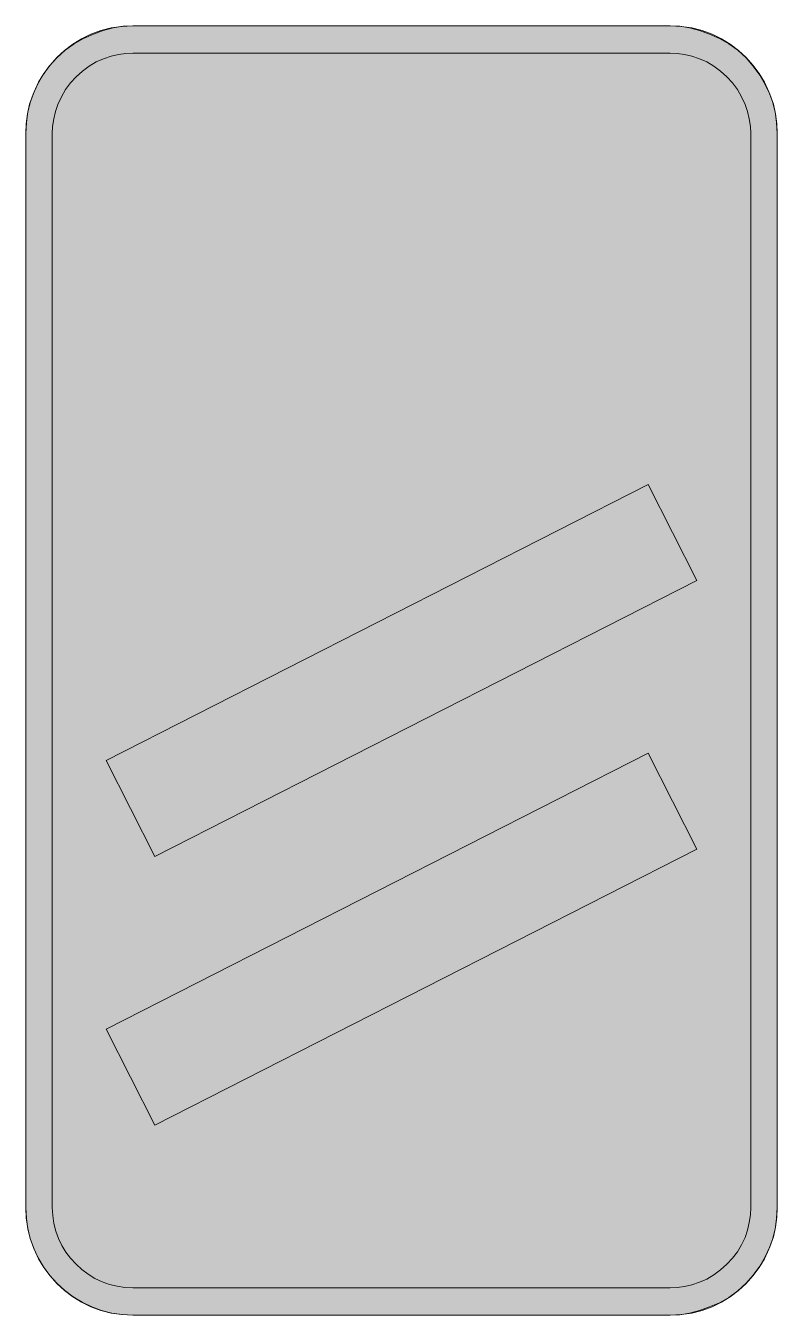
# Model space of a CAD drawing. Header units: metres. Extents: x 206 to 354, y 9 to 263.
import ezdxf

# ---------------------------------------------------------------- set-up
doc = ezdxf.new("R2010")
doc.units = ezdxf.units.M
for name, color, linetype, true_color in [('FILL_LIME_00FF00', 7, 'Continuous', 0x00ff00), ('FILL_WHITE_FFFFFF', 7, 'Continuous', 0xffffff), ('STROKE_LIME_00FF00', 7, 'Continuous', 0x00ff00)]:
    doc.layers.add(name, color=color, linetype=linetype, true_color=true_color)

msp = doc.modelspace()

# ---------------------------------------------------------------- hatches: boundary and pattern name
at = {"layer": 'FILL_LIME_00FF00', "true_color": 0x00ff00}
h = msp.add_hatch(color=7, dxfattribs=at)
h.dxf.hatch_style = 1
h.paths.add_polyline_path([(225.25, 14.48), (223.71, 14.7), (222.21, 15.07), (220.75, 15.59), (219.35, 16.25), (218.02, 17.06), (216.78, 18), (215.64, 19.08), (214.56, 20.21), (213.62, 21.43), (212.81, 22.74), (212.15, 24.12), (211.63, 25.57), (211.26, 27.08), (211.04, 28.64), (210.96, 30.24), (210.96, 241.74), (211.03, 243.15), (211.23, 244.62), (211.57, 246.09), (212.04, 247.5), (212.75, 248.98), (213.57, 250.4), (214.52, 251.73), (215.64, 252.9), (216.89, 254.04), (218.2, 255.04), (219.59, 255.86), (221.04, 256.5), (222.52, 256.97), (223.99, 257.31), (225.42, 257.51), (226.8, 257.58), (332.64, 257.58), (334.02, 257.51), (335.45, 257.31), (336.92, 256.97), (338.4, 256.5), (339.85, 255.86), (341.23, 255.04), (342.55, 254.04), (343.8, 252.9), (344.92, 251.73), (345.87, 250.4), (346.69, 248.98), (347.4, 247.5), (347.87, 246.09), (348.21, 244.62), (348.41, 243.15), (348.48, 241.74), (348.48, 30.24), (348.41, 28.75), (348.21, 27.27), (347.87, 25.78), (347.4, 24.3), (346.69, 22.85), (345.87, 21.49), (344.92, 20.22), (343.8, 19.08), (342.55, 17.94), (341.24, 16.94), (339.85, 16.12), (338.4, 15.48), (336.92, 15.01), (335.45, 14.67), (334.02, 14.47), (332.64, 14.4), (226.8, 14.4), (225.25, 14.48)])
at = {"layer": 'FILL_WHITE_FFFFFF', "true_color": 0xffffff}
h = msp.add_hatch(color=7, dxfattribs=at)
h.dxf.hatch_style = 1
h.paths.add_polyline_path([(224.72, 9.11), (222.67, 9.43), (220.66, 9.95), (218.72, 10.66), (216.86, 11.57), (215.08, 12.64), (213.41, 13.89), (211.86, 15.3), (210.46, 16.85), (209.23, 18.52), (208.18, 20.3), (207.31, 22.16), (206.63, 24.1), (206.14, 26.11), (205.84, 28.16), (205.74, 30.24), (205.74, 241.74), (205.81, 243.66), (206.05, 245.61), (206.5, 247.56), (207.18, 249.48), (208.06, 251.44), (209.11, 253.28), (210.37, 255.02), (211.86, 256.68), (213.52, 258.17), (215.26, 259.42), (217.1, 260.48), (219.06, 261.36), (220.98, 262.07), (222.93, 262.57), (224.88, 262.88), (226.8, 262.98), (332.64, 262.98), (334.53, 262.88), (336.44, 262.57), (338.39, 262.07), (340.38, 261.36), (342.34, 260.48), (344.18, 259.42), (345.92, 258.17), (347.58, 256.68), (348.99, 255.02), (350.26, 253.28), (351.35, 251.44), (352.26, 249.48), (352.94, 247.56), (353.38, 245.61), (353.63, 243.66), (353.7, 241.74), (353.7, 30.24), (353.63, 28.32), (353.38, 26.37), (352.94, 24.42), (352.26, 22.5), (351.35, 20.51), (350.26, 18.63), (348.99, 16.88), (347.58, 15.3), (345.92, 13.78), (344.18, 12.49), (342.34, 11.43), (340.38, 10.62), (338.39, 9.91), (336.44, 9.4), (334.53, 9.1), (332.64, 9), (226.8, 9), (224.72, 9.11)])
h = msp.add_hatch(color=7, dxfattribs=at)
h.dxf.hatch_style = 1
h.paths.add_polyline_path([(337.86, 153.72), (231.12, 99.36), (221.58, 118.26), (328.32, 172.62), (337.86, 153.72)])
h = msp.add_hatch(color=7, dxfattribs=at)
h.dxf.hatch_style = 1
h.paths.add_polyline_path([(337.86, 100.8), (231.12, 46.44), (221.58, 65.34), (328.32, 119.7), (337.86, 100.8)])

# ---------------------------------------------------------------- linework, layer by layer
at = {"layer": 'FILL_LIME_00FF00', "lineweight": 0, "true_color": 0x00ff00}
msp.add_lwpolyline([(225.25, 14.48), (223.71, 14.7), (222.21, 15.07), (220.75, 15.59), (219.35, 16.25), (218.02, 17.06), (216.78, 18), (215.64, 19.08), (214.56, 20.21), (213.62, 21.43), (212.81, 22.74), (212.15, 24.12), (211.63, 25.57), (211.26, 27.08), (211.04, 28.64), (210.96, 30.24), (210.96, 241.74), (211.03, 243.15), (211.23, 244.62), (211.57, 246.09), (212.04, 247.5), (212.75, 248.98), (213.57, 250.4), (214.52, 251.73), (215.64, 252.9), (216.89, 254.04), (218.2, 255.04), (219.59, 255.86), (221.04, 256.5), (222.52, 256.97), (223.99, 257.31), (225.42, 257.51), (226.8, 257.58), (332.64, 257.58), (334.02, 257.51), (335.45, 257.31), (336.92, 256.97), (338.4, 256.5), (339.85, 255.86), (341.23, 255.04), (342.55, 254.04), (343.8, 252.9), (344.92, 251.73), (345.87, 250.4), (346.69, 248.98), (347.4, 247.5), (347.87, 246.09), (348.21, 244.62), (348.41, 243.15), (348.48, 241.74), (348.48, 30.24), (348.41, 28.75), (348.21, 27.27), (347.87, 25.78), (347.4, 24.3), (346.69, 22.85), (345.87, 21.49), (344.92, 20.22), (343.8, 19.08), (342.55, 17.94), (341.24, 16.94), (339.85, 16.12), (338.4, 15.48), (336.92, 15.01), (335.45, 14.67), (334.02, 14.47), (332.64, 14.4), (226.8, 14.4)], close=True, dxfattribs=at)
at = {"layer": 'FILL_WHITE_FFFFFF', "lineweight": 0, "true_color": 0xffffff}
msp.add_lwpolyline([(224.72, 9.11), (222.67, 9.43), (220.66, 9.95), (218.72, 10.66), (216.86, 11.57), (215.08, 12.64), (213.41, 13.89), (211.86, 15.3), (210.46, 16.85), (209.23, 18.52), (208.18, 20.3), (207.31, 22.16), (206.63, 24.1), (206.14, 26.11), (205.84, 28.16), (205.74, 30.24), (205.74, 241.74), (205.81, 243.66), (206.05, 245.61), (206.5, 247.56), (207.18, 249.48), (208.06, 251.44), (209.11, 253.28), (210.37, 255.02), (211.86, 256.68), (213.52, 258.17), (215.26, 259.42), (217.1, 260.48), (219.06, 261.36), (220.98, 262.07), (222.93, 262.57), (224.88, 262.88), (226.8, 262.98), (332.64, 262.98), (334.53, 262.88), (336.44, 262.57), (338.39, 262.07), (340.38, 261.36), (342.34, 260.48), (344.18, 259.42), (345.92, 258.17), (347.58, 256.68), (348.99, 255.02), (350.26, 253.28), (351.35, 251.44), (352.26, 249.48), (352.94, 247.56), (353.38, 245.61), (353.63, 243.66), (353.7, 241.74), (353.7, 30.24), (353.63, 28.32), (353.38, 26.37), (352.94, 24.42), (352.26, 22.5), (351.35, 20.51), (350.26, 18.63), (348.99, 16.88), (347.58, 15.3), (345.92, 13.78), (344.18, 12.49), (342.34, 11.43), (340.38, 10.62), (338.39, 9.91), (336.44, 9.4), (334.53, 9.1), (332.64, 9), (226.8, 9)], close=True, dxfattribs=at)
at = {"layer": 'FILL_WHITE_FFFFFF', "lineweight": 0, "true_color": 0x00ff00}
for points in [[(337.86, 153.72), (231.12, 99.36), (221.58, 118.26), (328.32, 172.62)], [(337.86, 100.8), (231.12, 46.44), (221.58, 65.34), (328.32, 119.7)]]:
    msp.add_lwpolyline(points, close=True, dxfattribs=at)
at = {"layer": 'STROKE_LIME_00FF00', "lineweight": 0, "true_color": 0x00ff00}
for points in [[(205.74, 241.74), (205.85, 243.91), (206.16, 246.01), (206.68, 248.04), (207.39, 249.99), (208.27, 251.85), (209.32, 253.6), (210.53, 255.24), (211.88, 256.75), (213.38, 258.12), (214.99, 259.34), (216.73, 260.41), (218.57, 261.31), (220.51, 262.02), (222.54, 262.55), (224.64, 262.87), (226.8, 262.98)], [(226.8, 262.98), (332.64, 262.98)], [(332.64, 262.98), (334.8, 262.87), (336.9, 262.55), (338.93, 262.02), (340.87, 261.31), (342.71, 260.41), (344.45, 259.34), (346.06, 258.12), (347.56, 256.75), (348.91, 255.24), (350.12, 253.6), (351.17, 251.85), (352.05, 249.99), (352.76, 248.04), (353.27, 246.01), (353.59, 243.91), (353.7, 241.74)], [(205.74, 30.24), (205.74, 241.74)], [(353.7, 241.74), (353.7, 30.24)], [(226.8, 9), (224.64, 9.11), (222.54, 9.43), (220.51, 9.96), (218.57, 10.67), (216.73, 11.57), (214.99, 12.64), (213.38, 13.86), (211.88, 15.23), (210.53, 16.74), (209.32, 18.38), (208.27, 20.13), (207.39, 21.99), (206.68, 23.94), (206.16, 25.97), (205.85, 28.07), (205.74, 30.24)], [(353.7, 30.24), (353.59, 28.07), (353.27, 25.97), (352.76, 23.94), (352.05, 21.99), (351.17, 20.13), (350.12, 18.38), (348.91, 16.74), (347.56, 15.23), (346.06, 13.86), (344.45, 12.64), (342.71, 11.57), (340.87, 10.67), (338.93, 9.96), (336.9, 9.43), (334.8, 9.11), (332.64, 9)], [(332.64, 9), (226.8, 9)]]:
    msp.add_lwpolyline(points, dxfattribs=at)

doc.saveas('drawing.dxf')
